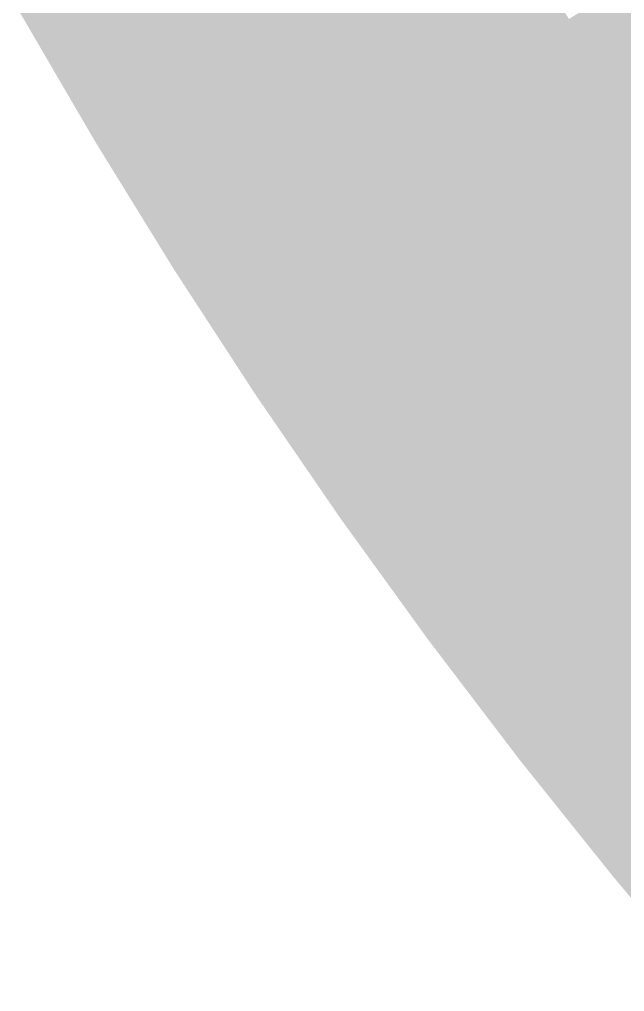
# Model space of a CAD drawing. Header units: inches. Extents: x -266 to 784, y -170 to 213.
# Drawn here: x -147.91 to -131.1, y -111.04 to -84.01 of the extents above; entities that cross this region are included whole.
import ezdxf

# ---------------------------------------------------------------- set-up
doc = ezdxf.new("R2010")
doc.units = ezdxf.units.IN
doc.header["$MEASUREMENT"] = 0

msp = doc.modelspace()

# ---------------------------------------------------------------- linework, layer by layer
at = {"color": 168, "true_color": 0x0e151d}
for points in [[(-139.809763, -83.798747), (-140.667492, -84.31285), (-141.82418, -80.342405), (-142.694267, -80.835304)], [(-137.711131, -87.204612), (-138.555985, -87.73961), (-139.809763, -83.798747), (-140.667492, -84.31285)], [(-135.529547, -90.557948), (-136.361016, -91.113518), (-137.711131, -87.204612), (-138.555985, -87.73961)]]:
    msp.add_solid(points, dxfattribs=at)
at = {"color": 179, "true_color": 0x1b2836}
msp.add_solid([(-132.64201, -83.994626), (-133.486863, -84.529624), (-134.663392, -80.714131), (-135.52112, -81.228234)], dxfattribs=at)
at = {"color": 168, "true_color": 0x0c1219}
for points in [[(-140.667492, -84.31285), (-141.525221, -84.826953), (-142.694267, -80.835304), (-143.564354, -81.328202)], [(-138.555985, -87.73961), (-139.400838, -88.274607), (-140.667492, -84.31285), (-141.525221, -84.826953)]]:
    msp.add_solid(points, dxfattribs=at)
at = {"color": 168, "true_color": 0x0a0f14}
for points in [[(-141.525221, -84.826953), (-142.382949, -85.341056), (-143.564354, -81.328202), (-144.434441, -81.8211)], [(-139.400838, -88.274607), (-140.245692, -88.809605), (-141.525221, -84.826953), (-142.382949, -85.341056)]]:
    msp.add_solid(points, dxfattribs=at)
at = {"color": 179, "true_color": 0x192532}
msp.add_solid([(-133.486863, -84.529624), (-134.331717, -85.064622), (-135.52112, -81.228234), (-136.378849, -81.742336)], dxfattribs=at)
at = {"color": 168, "true_color": 0x080c10}
for points in [[(-142.382949, -85.341056), (-143.240678, -85.855158), (-144.434441, -81.8211), (-145.304528, -82.313998)], [(-140.245692, -88.809605), (-141.090545, -89.344603), (-142.382949, -85.341056), (-143.240678, -85.855158)]]:
    msp.add_solid(points, dxfattribs=at)
at = {"color": 179, "true_color": 0x16212e}
for points in [[(-134.331717, -85.064622), (-135.17657, -85.599619), (-136.378849, -81.742336), (-137.236578, -82.256439)], [(-132.203668, -88.335667), (-133.035138, -88.891237), (-134.331717, -85.064622), (-135.17657, -85.599619)]]:
    msp.add_solid(points, dxfattribs=at)
at = {"color": 178, "true_color": 0x05090c}
msp.add_solid([(-143.240678, -85.855158), (-144.098406, -86.369261), (-145.304528, -82.313998), (-146.174615, -82.806896)], dxfattribs=at)
at = {"color": 250, "true_color": 0x141e2a}
for points in [[(-135.17657, -85.599619), (-136.021424, -86.134617), (-137.236578, -82.256439), (-138.094306, -82.770542)], [(-133.035138, -88.891237), (-133.866608, -89.446808), (-135.17657, -85.599619), (-136.021424, -86.134617)]]:
    msp.add_solid(points, dxfattribs=at)
at = {"color": 178, "true_color": 0x030508}
for points in [[(-144.098406, -86.369261), (-144.956135, -86.883364), (-146.174615, -82.806896), (-147.044702, -83.299794)], [(-141.935399, -89.8796), (-142.780253, -90.414598), (-144.098406, -86.369261), (-144.956135, -86.883364)], [(-139.686895, -93.335799), (-140.518364, -93.891369), (-141.935399, -89.8796), (-142.780253, -90.414598)], [(-137.354249, -96.735776), (-138.171833, -97.311584), (-139.686895, -93.335799), (-140.518364, -93.891369)], [(-134.938865, -100.077483), (-135.742073, -100.673182), (-137.354249, -96.735776), (-138.171833, -97.311584)], [(-132.4422, -103.358907), (-133.230546, -103.974139), (-134.938865, -100.077483), (-135.742073, -100.673182)], [(-129.865756, -106.578072), (-130.638767, -107.212465), (-132.4422, -103.358907), (-133.230546, -103.974139)]]:
    msp.add_solid(points, dxfattribs=at)
at = {"color": 250, "true_color": 0x121b25}
for points in [[(-136.021424, -86.134617), (-136.866278, -86.669614), (-138.094306, -82.770542), (-138.952035, -83.284645)], [(-133.866608, -89.446808), (-134.698077, -90.002378), (-136.021424, -86.134617), (-136.866278, -86.669614)]]:
    msp.add_solid(points, dxfattribs=at)
at = {"color": 169, "true_color": 0x1f2d3f}
msp.add_solid([(-128.87779, -86.113386), (-129.70926, -86.668956), (-130.952303, -82.924631), (-131.797156, -83.459629)], dxfattribs=at)
at = {"color": 178, "true_color": 0x010203}
for points in [[(-144.956135, -86.883364), (-145.813864, -87.397466), (-147.044702, -83.299794), (-147.914788, -83.792693)], [(-142.780253, -90.414598), (-143.625106, -90.949595), (-144.956135, -86.883364), (-145.813864, -87.397466)], [(-140.518364, -93.891369), (-141.349834, -94.44694), (-142.780253, -90.414598), (-143.625106, -90.949595)], [(-138.171833, -97.311584), (-138.989418, -97.887393), (-140.518364, -93.891369), (-141.349834, -94.44694)], [(-135.742073, -100.673182), (-136.54528, -101.268882), (-138.171833, -97.311584), (-138.989418, -97.887393)], [(-133.230546, -103.974139), (-134.018893, -104.58937), (-135.742073, -100.673182), (-136.54528, -101.268882)], [(-130.638767, -107.212465), (-131.411777, -107.846858), (-133.230546, -103.974139), (-134.018893, -104.58937)], [(-127.968295, -110.38621), (-128.725504, -111.039383), (-130.638767, -107.212465), (-131.411777, -107.846858)]]:
    msp.add_solid(points, dxfattribs=at)
at = {"color": 168, "true_color": 0x101821}
for points in [[(-136.866278, -86.669614), (-137.711131, -87.204612), (-138.952035, -83.284645), (-139.809763, -83.798747)], [(-134.698077, -90.002378), (-135.529547, -90.557948), (-136.866278, -86.669614), (-137.711131, -87.204612)]]:
    msp.add_solid(points, dxfattribs=at)
at = {"color": 179, "true_color": 0x1d2a3b}
msp.add_solid([(-129.70926, -86.668956), (-130.540729, -87.224527), (-131.797156, -83.459629), (-132.64201, -83.994626)], dxfattribs=at)
at = {"color": 179, "true_color": 0x1b2736}
msp.add_solid([(-130.540729, -87.224527), (-131.372199, -87.780097), (-132.64201, -83.994626), (-133.486863, -84.529624)], dxfattribs=at)
at = {"color": 179, "true_color": 0x192432}
msp.add_solid([(-131.372199, -87.780097), (-132.203668, -88.335667), (-133.486863, -84.529624), (-134.331717, -85.064622)], dxfattribs=at)
at = {"color": 178, "true_color": 0x05080c}
for points in [[(-141.090545, -89.344603), (-141.935399, -89.8796), (-143.240678, -85.855158), (-144.098406, -86.369261)], [(-138.855425, -92.780229), (-139.686895, -93.335799), (-141.090545, -89.344603), (-141.935399, -89.8796)], [(-136.536664, -96.159968), (-137.354249, -96.735776), (-138.855425, -92.780229), (-139.686895, -93.335799)], [(-134.135658, -99.481784), (-134.938865, -100.077483), (-136.536664, -96.159968), (-137.354249, -96.735776)], [(-131.653853, -102.743676), (-132.4422, -103.358907), (-134.135658, -99.481784), (-134.938865, -100.077483)], [(-129.092746, -105.943678), (-129.865756, -106.578072), (-131.653853, -102.743676), (-132.4422, -103.358907)]]:
    msp.add_solid(points, dxfattribs=at)
at = {"color": 179, "true_color": 0x1b2636}
msp.add_solid([(-128.360816, -90.401886), (-129.1784, -90.977694), (-130.540729, -87.224527), (-131.372199, -87.780097)], dxfattribs=at)
at = {"color": 168, "true_color": 0x0c1119}
for points in [[(-136.361016, -91.113518), (-137.192486, -91.669088), (-138.555985, -87.73961), (-139.400838, -88.274607)], [(-134.083909, -94.432543), (-134.901494, -95.008352), (-136.361016, -91.113518), (-137.192486, -91.669088)], [(-131.726035, -97.694686), (-132.529243, -98.290385), (-134.083909, -94.432543), (-134.901494, -95.008352)], [(-129.288814, -100.897981), (-130.077161, -101.513212), (-131.726035, -97.694686), (-132.529243, -98.290385)]]:
    msp.add_solid(points, dxfattribs=at)
at = {"color": 179, "true_color": 0x192332}
msp.add_solid([(-129.1784, -90.977694), (-129.995985, -91.553502), (-131.372199, -87.780097), (-132.203668, -88.335667)], dxfattribs=at)
at = {"color": 168, "true_color": 0x0a0e14}
for points in [[(-137.192486, -91.669088), (-138.023956, -92.224659), (-139.400838, -88.274607), (-140.245692, -88.809605)], [(-134.901494, -95.008352), (-135.719079, -95.58416), (-137.192486, -91.669088), (-138.023956, -92.224659)], [(-132.529243, -98.290385), (-133.33245, -98.886085), (-134.901494, -95.008352), (-135.719079, -95.58416)], [(-130.077161, -101.513212), (-130.865507, -102.128444), (-132.529243, -98.290385), (-133.33245, -98.886085)]]:
    msp.add_solid(points, dxfattribs=at)
at = {"color": 179, "true_color": 0x16202e}
msp.add_solid([(-129.995985, -91.553502), (-130.81357, -92.129311), (-132.203668, -88.335667), (-133.035138, -88.891237)], dxfattribs=at)
at = {"color": 168, "true_color": 0x080b10}
for points in [[(-138.023956, -92.224659), (-138.855425, -92.780229), (-140.245692, -88.809605), (-141.090545, -89.344603)], [(-135.719079, -95.58416), (-136.536664, -96.159968), (-138.023956, -92.224659), (-138.855425, -92.780229)], [(-133.33245, -98.886085), (-134.135658, -99.481784), (-135.719079, -95.58416), (-136.536664, -96.159968)], [(-130.865507, -102.128444), (-131.653853, -102.743676), (-133.33245, -98.886085), (-134.135658, -99.481784)], [(-128.319735, -105.309285), (-129.092746, -105.943678), (-130.865507, -102.128444), (-131.653853, -102.743676)]]:
    msp.add_solid(points, dxfattribs=at)
at = {"color": 250, "true_color": 0x141d2a}
for points in [[(-130.81357, -92.129311), (-131.631155, -92.705119), (-133.035138, -88.891237), (-133.866608, -89.446808)], [(-128.513205, -95.311889), (-129.316413, -95.907588), (-130.81357, -92.129311), (-131.631155, -92.705119)]]:
    msp.add_solid(points, dxfattribs=at)
at = {"color": 168, "true_color": 0x121a25}
for points in [[(-131.631155, -92.705119), (-132.44874, -93.280927), (-133.866608, -89.446808), (-134.698077, -90.002378)], [(-129.316413, -95.907588), (-130.11962, -96.503287), (-131.631155, -92.705119), (-132.44874, -93.280927)]]:
    msp.add_solid(points, dxfattribs=at)
at = {"color": 168, "true_color": 0x101721}
for points in [[(-132.44874, -93.280927), (-133.266325, -93.856735), (-134.698077, -90.002378), (-135.529547, -90.557948)], [(-130.11962, -96.503287), (-130.922828, -97.098987), (-132.44874, -93.280927), (-133.266325, -93.856735)]]:
    msp.add_solid(points, dxfattribs=at)
at = {"color": 168, "true_color": 0x0e141d}
for points in [[(-133.266325, -93.856735), (-134.083909, -94.432543), (-135.529547, -90.557948), (-136.361016, -91.113518)], [(-130.922828, -97.098987), (-131.726035, -97.694686), (-133.266325, -93.856735), (-134.083909, -94.432543)], [(-128.500468, -100.282749), (-129.288814, -100.897981), (-130.922828, -97.098987), (-131.726035, -97.694686)]]:
    msp.add_solid(points, dxfattribs=at)

doc.saveas('drawing.dxf')
